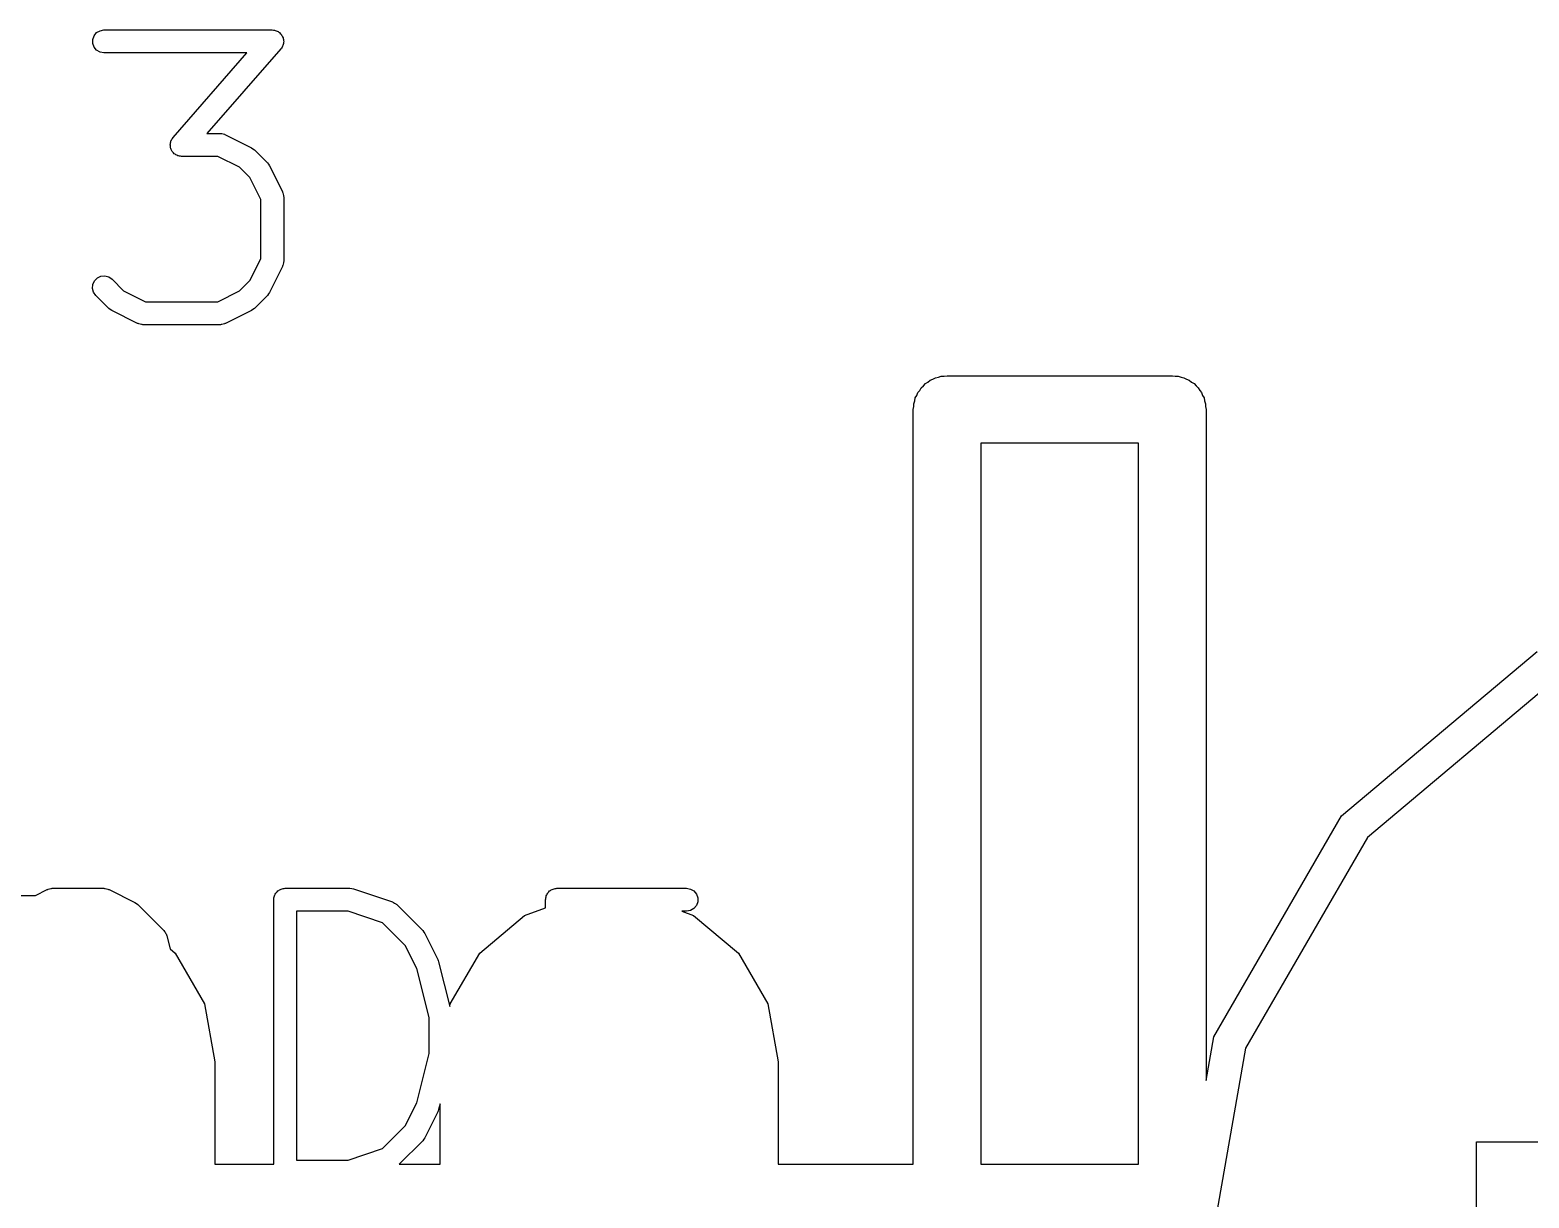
# Model space of a CAD drawing. Extents: x -2.2 to 86.5, y -78.6 to 9.2.
# Drawn here: x 30.43 to 37.08, y -66.1 to -60.92 of the extents above; entities that cross this region are included whole.
import ezdxf

# ---------------------------------------------------------------- set-up
doc = ezdxf.new("R2010")
doc.units = 0
doc.header["$MEASUREMENT"] = 0
doc.layers.add('BLACK', color=7, linetype='CONTINUOUS')

msp = doc.modelspace()

# ---------------------------------------------------------------- linework, layer by layer
at = {"layer": 'Black'}
for p, q in [((30.7079, -60.9572), (30.7139, -60.9406)), ((30.7139, -60.9406), (30.7253, -60.9271)), ((30.7253, -60.9271), (30.7405, -60.9183)), ((30.7405, -60.9183), (30.7579, -60.9152)), ((30.7579, -60.9152), (31.5048, -60.9152)), ((31.5048, -60.9152), (31.5097, -60.9161)), ((31.5097, -60.9161), (31.5146, -60.9162)), ((31.5146, -60.9162), (31.5183, -60.9176)), ((31.5183, -60.9176), (31.5222, -60.9183)), ((31.5222, -60.9183), (31.5265, -60.9208)), ((31.5265, -60.9208), (31.5311, -60.9226)), ((31.5311, -60.9226), (31.534, -60.9252)), ((31.534, -60.9252), (31.5374, -60.9271)), ((31.5374, -60.9271), (31.5406, -60.9309)), ((31.5406, -60.9309), (31.5444, -60.9342)), ((31.5444, -60.9342), (31.5463, -60.9376)), ((31.5463, -60.9376), (31.5488, -60.9406)), ((31.5488, -60.9406), (31.5505, -60.9453)), ((30.7079, -60.9749), (30.7079, -60.9572)), ((30.7139, -60.9914), (30.7079, -60.9749)), ((30.7253, -61.005), (30.7139, -60.9914)), ((30.7405, -61.0138), (30.7253, -61.005)), ((31.543, -60.9995), (31.2146, -61.3749)), ((31.5456, -60.9953), (31.543, -60.9995)), ((31.5488, -60.9914), (31.5456, -60.9953)), ((31.5501, -60.9878), (31.5488, -60.9914)), ((31.5522, -60.9844), (31.5501, -60.9878)), ((31.5505, -60.9453), (31.5529, -60.9497)), ((31.5531, -60.9795), (31.5522, -60.9844)), ((31.5529, -60.9497), (31.5535, -60.9535)), ((31.5548, -60.9749), (31.5531, -60.9795)), ((31.5535, -60.9535), (31.5548, -60.9572)), ((31.5548, -60.9572), (31.5548, -60.9622)), ((31.5548, -60.9622), (31.5556, -60.9671)), ((31.5556, -60.9671), (31.5548, -60.9709)), ((31.5548, -60.9709), (31.5548, -60.9749)), ((30.7579, -61.0168), (30.7405, -61.0138)), ((31.3928, -61.0168), (30.7579, -61.0168)), ((31.0644, -61.3922), (31.3928, -61.0168)), ((31.0543, -61.4122), (31.0553, -61.4073)), ((31.0553, -61.4073), (31.0573, -61.404)), ((31.0573, -61.404), (31.0586, -61.4003)), ((31.0586, -61.4003), (31.0618, -61.3965)), ((31.0618, -61.3965), (31.0644, -61.3922)), ((31.2146, -61.3749), (31.275, -61.3749)), ((31.275, -61.3749), (31.2779, -61.3754)), ((31.2779, -61.3754), (31.2808, -61.3752)), ((31.2808, -61.3752), (31.2865, -61.3769)), ((31.2865, -61.3769), (31.2924, -61.3779)), ((31.2924, -61.3779), (31.2949, -61.3794)), ((31.2949, -61.3794), (31.2977, -61.3802)), ((31.2977, -61.3802), (31.4126, -61.4377)), ((31.0518, -61.4246), (31.0526, -61.4208)), ((31.0526, -61.4295), (31.0518, -61.4246)), ((31.0526, -61.4168), (31.0543, -61.4122)), ((31.0526, -61.4208), (31.0526, -61.4168)), ((31.0526, -61.4345), (31.0526, -61.4295)), ((31.0539, -61.4382), (31.0526, -61.4345)), ((31.0545, -61.442), (31.0539, -61.4382)), ((31.0569, -61.4464), (31.0545, -61.442)), ((31.0586, -61.4511), (31.0569, -61.4464)), ((31.0611, -61.4541), (31.0586, -61.4511)), ((31.063, -61.4575), (31.0611, -61.4541)), ((31.0668, -61.4608), (31.063, -61.4575)), ((31.07, -61.4646), (31.0668, -61.4608)), ((31.0734, -61.4665), (31.07, -61.4646)), ((31.0763, -61.4691), (31.0734, -61.4665)), ((31.0809, -61.4709), (31.0763, -61.4691)), ((31.0852, -61.4734), (31.0809, -61.4709)), ((31.0891, -61.4741), (31.0852, -61.4734)), ((31.0928, -61.4755), (31.0891, -61.4741)), ((31.0977, -61.4756), (31.0928, -61.4755)), ((31.1026, -61.4765), (31.0977, -61.4756)), ((31.263, -61.4765), (31.1026, -61.4765)), ((31.3598, -61.5249), (31.263, -61.4765)), ((31.4126, -61.4377), (31.4191, -61.4425)), ((31.4191, -61.4425), (31.4258, -61.4472)), ((31.4258, -61.4472), (31.4833, -61.5046)), ((31.4056, -61.5707), (31.3598, -61.5249)), ((31.4833, -61.5046), (31.4879, -61.5113)), ((31.4879, -61.5113), (31.4928, -61.5179)), ((31.4928, -61.5179), (31.5502, -61.6328)), ((31.454, -61.6675), (31.4056, -61.5707)), ((31.454, -61.9307), (31.454, -61.6675)), ((31.5502, -61.6328), (31.5511, -61.6356)), ((31.5511, -61.6356), (31.5525, -61.6381)), ((31.5525, -61.6381), (31.5536, -61.644)), ((31.5536, -61.644), (31.5553, -61.6497)), ((31.5553, -61.6497), (31.5551, -61.6526)), ((31.5551, -61.6526), (31.5556, -61.6555)), ((31.5556, -61.6555), (31.5556, -61.9427)), ((31.4056, -62.0276), (31.454, -61.9307)), ((30.7288, -62.016), (30.7448, -62.0086)), ((30.7448, -62.0086), (30.7623, -62.007)), ((30.7623, -62.007), (30.7794, -62.0116)), ((31.5502, -61.9655), (31.4928, -62.0804)), ((31.5511, -61.9626), (31.5502, -61.9655)), ((31.5525, -61.9601), (31.5511, -61.9626)), ((31.5536, -61.9543), (31.5525, -61.9601)), ((31.5553, -61.9485), (31.5536, -61.9543)), ((31.5556, -61.9427), (31.5551, -61.9456)), ((31.5551, -61.9456), (31.5553, -61.9485)), ((30.7073, -62.0621), (30.7088, -62.0445)), ((30.7119, -62.0791), (30.7073, -62.0621)), ((30.7088, -62.0445), (30.7163, -62.0285)), ((30.7163, -62.0285), (30.7288, -62.016)), ((30.7794, -62.0116), (30.7938, -62.0217)), ((30.7938, -62.0217), (30.8454, -62.0733)), ((30.8454, -62.0733), (30.9423, -62.1217)), ((31.263, -62.1217), (31.3598, -62.0733)), ((31.3598, -62.0733), (31.4056, -62.0276)), ((30.722, -62.0936), (30.7119, -62.0791)), ((30.7794, -62.151), (30.722, -62.0936)), ((30.9423, -62.1217), (31.263, -62.1217)), ((31.4833, -62.0936), (31.4258, -62.151)), ((31.4879, -62.0869), (31.4833, -62.0936)), ((31.4928, -62.0804), (31.4879, -62.0869)), ((30.7861, -62.1557), (30.7794, -62.151)), ((30.7926, -62.1605), (30.7861, -62.1557)), ((30.9075, -62.218), (30.7926, -62.1605)), ((31.4126, -62.1605), (31.2977, -62.218)), ((31.4191, -62.1557), (31.4126, -62.1605)), ((31.4258, -62.151), (31.4191, -62.1557)), ((30.9104, -62.2188), (30.9075, -62.218)), ((30.9129, -62.2203), (30.9104, -62.2188)), ((30.9187, -62.2213), (30.9129, -62.2203)), ((30.9245, -62.223), (30.9187, -62.2213)), ((30.9274, -62.2228), (30.9245, -62.223)), ((30.9303, -62.2233), (30.9274, -62.2228)), ((31.275, -62.2233), (30.9303, -62.2233)), ((31.2779, -62.2228), (31.275, -62.2233)), ((31.2808, -62.223), (31.2779, -62.2228)), ((31.2865, -62.2213), (31.2808, -62.223)), ((31.2924, -62.2203), (31.2865, -62.2213)), ((31.2949, -62.2188), (31.2924, -62.2203)), ((31.2977, -62.218), (31.2949, -62.2188)), ((34.4149, -62.4785), (34.425, -62.4701)), ((34.425, -62.4701), (34.4373, -62.4656)), ((34.4373, -62.4656), (34.4487, -62.459)), ((34.4487, -62.459), (34.4616, -62.4568)), ((34.4616, -62.4568), (34.474, -62.4523)), ((34.474, -62.4523), (34.4871, -62.4523)), ((34.4871, -62.4523), (34.5, -62.45)), ((34.5, -62.45), (35.5, -62.45)), ((35.5, -62.45), (35.5129, -62.4523)), ((35.5129, -62.4523), (35.526, -62.4523)), ((35.526, -62.4523), (35.5384, -62.4568)), ((35.5384, -62.4568), (35.5513, -62.459)), ((35.5513, -62.459), (35.5627, -62.4656)), ((35.5627, -62.4656), (35.575, -62.4701)), ((35.575, -62.4701), (35.5851, -62.4785)), ((34.359, -62.5487), (34.3656, -62.5373)), ((34.3656, -62.5373), (34.3701, -62.525)), ((34.3701, -62.525), (34.3785, -62.5149)), ((34.3785, -62.5149), (34.3851, -62.5036)), ((34.3851, -62.5036), (34.3951, -62.4951)), ((34.3951, -62.4951), (34.4036, -62.4851)), ((34.4036, -62.4851), (34.4149, -62.4785)), ((35.5851, -62.4785), (35.5964, -62.4851)), ((35.5964, -62.4851), (35.6049, -62.4951)), ((35.6049, -62.4951), (35.6149, -62.5036)), ((35.6149, -62.5036), (35.6215, -62.5149)), ((35.6215, -62.5149), (35.6299, -62.525)), ((35.6299, -62.525), (35.6344, -62.5373)), ((35.6344, -62.5373), (35.641, -62.5487)), ((34.35, -62.6), (34.3523, -62.5871)), ((34.35, -65.95), (34.35, -62.6)), ((34.3523, -62.574), (34.3568, -62.5616)), ((34.3523, -62.5871), (34.3523, -62.574)), ((34.3568, -62.5616), (34.359, -62.5487)), ((35.641, -62.5487), (35.6432, -62.5616)), ((35.6432, -62.5616), (35.6477, -62.574)), ((35.6477, -62.574), (35.6477, -62.5871)), ((35.6477, -62.5871), (35.65, -62.6)), ((35.65, -62.6), (35.65, -65.5784)), ((34.65, -62.75), (34.65, -65.95)), ((35.35, -62.75), (34.65, -62.75)), ((35.35, -65.95), (35.35, -62.75)), ((36.2508, -64.4029), (37.1187, -63.6746)), ((37.1938, -63.8045), (36.3657, -64.4993)), ((35.6843, -65.3842), (36.2508, -64.4029)), ((36.3657, -64.4993), (35.8252, -65.4355)), ((30.4534, -64.7566), (30.5054, -64.7306)), ((30.5054, -64.7306), (30.5082, -64.7298)), ((30.5082, -64.7298), (30.5107, -64.7283)), ((30.5107, -64.7283), (30.5166, -64.7273)), ((30.5166, -64.7273), (30.5223, -64.7256)), ((30.5223, -64.7256), (30.5252, -64.7258)), ((30.5252, -64.7258), (30.5281, -64.7252)), ((30.5281, -64.7252), (30.7579, -64.7252)), ((30.7579, -64.7252), (30.7608, -64.7258)), ((30.7608, -64.7258), (30.7637, -64.7256)), ((30.7637, -64.7256), (30.7694, -64.7273)), ((30.7694, -64.7273), (30.7753, -64.7283)), ((30.7753, -64.7283), (30.7778, -64.7298)), ((30.7778, -64.7298), (30.7806, -64.7306)), ((30.7806, -64.7306), (30.8955, -64.7881)), ((31.5296, -64.7371), (31.5334, -64.7349)), ((31.5334, -64.7349), (31.5368, -64.7321)), ((31.5368, -64.7321), (31.541, -64.7305)), ((31.541, -64.7305), (31.5449, -64.7283)), ((31.5449, -64.7283), (31.5492, -64.7275)), ((31.5492, -64.7275), (31.5534, -64.726)), ((31.5534, -64.726), (31.5579, -64.726)), ((31.5579, -64.726), (31.5622, -64.7252)), ((31.5622, -64.7252), (31.8495, -64.7252)), ((31.8495, -64.7252), (31.8575, -64.7267)), ((31.8575, -64.7267), (31.8656, -64.7279)), ((31.8656, -64.7279), (32.0379, -64.7853)), ((32.7361, -64.7371), (32.7399, -64.7349)), ((32.7399, -64.7349), (32.7433, -64.7321)), ((32.7433, -64.7321), (32.7475, -64.7305)), ((32.7475, -64.7305), (32.7514, -64.7283)), ((32.7514, -64.7283), (32.7557, -64.7275)), ((32.7557, -64.7275), (32.7599, -64.726)), ((32.7599, -64.726), (32.7644, -64.726)), ((32.7644, -64.726), (32.7687, -64.7252)), ((32.7687, -64.7252), (33.3433, -64.7252)), ((33.3433, -64.7252), (33.3606, -64.7283)), ((33.3606, -64.7283), (33.3759, -64.7371)), ((30.3698, -64.7566), (30.4534, -64.7566)), ((30.8955, -64.7881), (30.9021, -64.7929)), ((30.9021, -64.7929), (30.9087, -64.7976)), ((30.9087, -64.7976), (31.0236, -64.9125)), ((31.5114, -64.776), (31.5122, -64.7717)), ((31.5114, -65.95), (31.5114, -64.776)), ((31.5122, -64.7672), (31.5137, -64.7631)), ((31.5122, -64.7717), (31.5122, -64.7672)), ((31.5137, -64.7631), (31.5145, -64.7587)), ((31.5145, -64.7587), (31.5167, -64.7548)), ((31.5167, -64.7548), (31.5182, -64.7506)), ((31.5182, -64.7506), (31.5211, -64.7472)), ((31.5211, -64.7472), (31.5233, -64.7434)), ((31.5233, -64.7434), (31.5267, -64.7405)), ((31.5267, -64.7405), (31.5296, -64.7371)), ((32.0379, -64.7853), (32.0405, -64.7867)), ((32.0405, -64.7867), (32.0433, -64.7875)), ((32.0433, -64.7875), (32.0482, -64.7909)), ((32.0482, -64.7909), (32.0534, -64.7937)), ((32.0534, -64.7937), (32.0554, -64.7959)), ((32.0554, -64.7959), (32.0578, -64.7976)), ((32.0578, -64.7976), (32.1727, -64.9125)), ((32.7179, -64.776), (32.7187, -64.7717)), ((32.7179, -64.8119), (32.7179, -64.776)), ((32.7187, -64.7672), (32.7202, -64.7631)), ((32.7187, -64.7717), (32.7187, -64.7672)), ((32.7202, -64.7631), (32.721, -64.7587)), ((32.721, -64.7587), (32.7232, -64.7548)), ((32.7232, -64.7548), (32.7247, -64.7506)), ((32.7247, -64.7506), (32.7276, -64.7472)), ((32.7276, -64.7472), (32.7298, -64.7434)), ((32.7298, -64.7434), (32.7332, -64.7405)), ((32.7332, -64.7405), (32.7361, -64.7371)), ((33.3759, -64.7371), (33.3873, -64.7506)), ((33.3873, -64.8014), (33.3759, -64.815)), ((33.3873, -64.7506), (33.3933, -64.7672)), ((33.3933, -64.7849), (33.3873, -64.8014)), ((33.3933, -64.7672), (33.3933, -64.7849)), ((31.613, -64.8268), (31.613, -65.9317)), ((31.8413, -64.8268), (31.613, -64.8268)), ((31.9944, -64.8779), (31.8413, -64.8268)), ((32.4255, -65.0131), (32.625, -64.8457)), ((32.625, -64.8457), (32.7179, -64.8119)), ((33.3433, -64.8268), (33.3232, -64.8268)), ((33.3232, -64.8268), (33.375, -64.8457)), ((33.3606, -64.8238), (33.3433, -64.8268)), ((33.3759, -64.815), (33.3606, -64.8238)), ((33.375, -64.8457), (33.5745, -65.0131)), ((31.0236, -64.9125), (31.0264, -64.9165)), ((31.0264, -64.9165), (31.0298, -64.92)), ((31.0298, -64.92), (31.0314, -64.9236)), ((31.0314, -64.9236), (31.0338, -64.9269)), ((31.0338, -64.9269), (31.035, -64.9316)), ((31.035, -64.9316), (31.037, -64.9361)), ((31.037, -64.9361), (31.0514, -64.9937)), ((32.095, -64.9785), (31.9944, -64.8779)), ((32.1727, -64.9125), (32.1774, -64.9192)), ((32.1774, -64.9192), (32.1822, -64.9257)), ((32.1822, -64.9257), (32.2397, -65.0406)), ((31.0514, -64.9937), (31.0745, -65.0131)), ((32.1463, -65.081), (32.095, -64.9785)), ((31.0745, -65.0131), (31.2048, -65.2387)), ((32.2397, -65.0406), (32.2412, -65.0459)), ((32.2412, -65.0459), (32.2435, -65.051)), ((32.2435, -65.051), (32.2932, -65.25)), ((32.2952, -65.2387), (32.4255, -65.0131)), ((33.5745, -65.0131), (33.7048, -65.2387)), ((32.2009, -65.2994), (32.1463, -65.081)), ((31.2048, -65.2387), (31.25, -65.4952)), ((32.2932, -65.25), (32.2952, -65.2387)), ((33.7048, -65.2387), (33.75, -65.4952)), ((32.2009, -65.4592), (32.2009, -65.2994)), ((35.65, -65.5784), (35.6843, -65.3842)), ((32.1463, -65.6776), (32.2009, -65.4592)), ((35.8252, -65.4355), (35.65, -66.4291)), ((31.25, -65.4952), (31.25, -65.95)), ((33.75, -65.4952), (33.75, -65.95)), ((32.095, -65.7801), (32.1463, -65.6776)), ((32.2397, -65.718), (32.1822, -65.8329)), ((32.2412, -65.7127), (32.2397, -65.718)), ((32.2435, -65.7076), (32.2412, -65.7127)), ((32.25, -65.6816), (32.2435, -65.7076)), ((32.25, -65.95), (32.25, -65.6816)), ((31.9944, -65.8807), (32.095, -65.7801)), ((32.1727, -65.8461), (32.0688, -65.95)), ((32.1774, -65.8394), (32.1727, -65.8461)), ((32.1822, -65.8329), (32.1774, -65.8394)), ((36.85, -67.15), (36.85, -65.85)), ((36.85, -65.85), (38.15, -65.85)), ((31.613, -65.9317), (31.8413, -65.9317)), ((31.8413, -65.9317), (31.9944, -65.8807)), ((31.25, -65.95), (31.5114, -65.95)), ((32.0688, -65.95), (32.25, -65.95)), ((33.75, -65.95), (34.35, -65.95)), ((34.65, -65.95), (35.35, -65.95))]:
    msp.add_line(p, q, dxfattribs=at)

doc.saveas('drawing.dxf')
